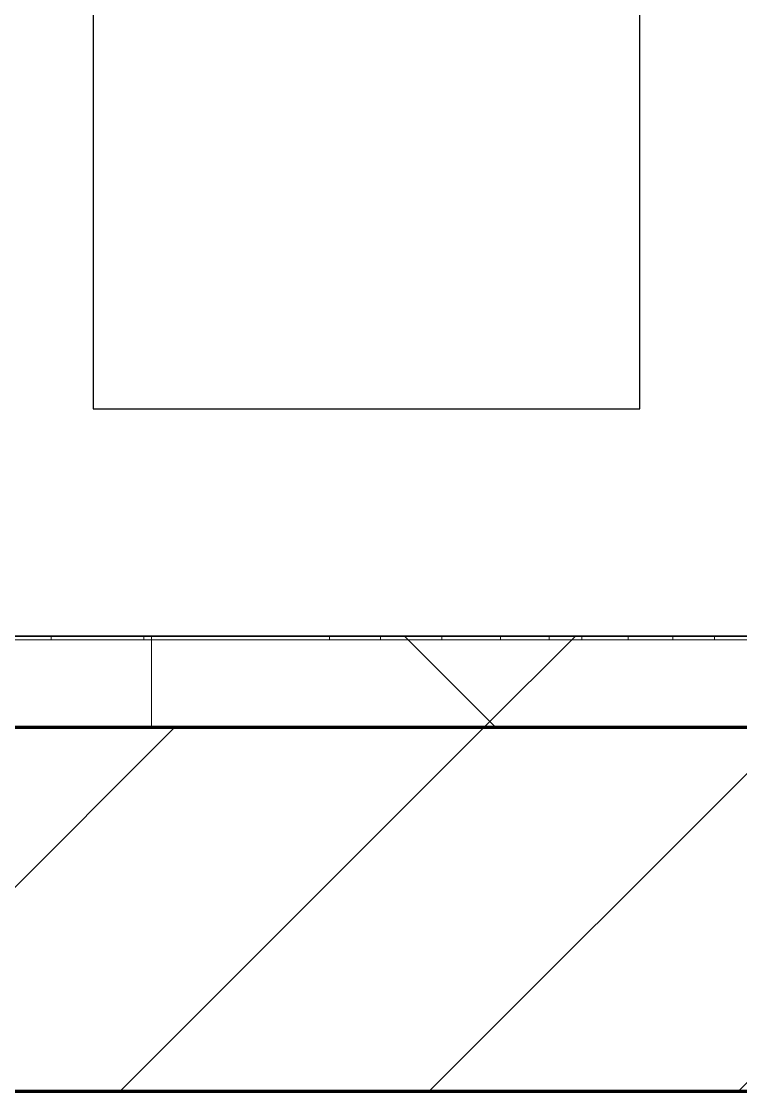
# Model space of a CAD drawing. Header units: millimetres. Extents: x -920231 to -841213, y -17301 to 22361.
# Drawn here: x -888454 to -888059, y -14416 to -13828 of the extents above; entities that cross this region are included whole.
import ezdxf
from ezdxf.xclip import XClip

# ---------------------------------------------------------------- set-up
doc = ezdxf.new("R2010")
doc.units = ezdxf.units.MM
doc.header["$XCLIPFRAME"] = 0
doc.layers.add('000 - WIPEOUT', color=250, linetype='Continuous')
doc.layers.add('A11_ALU.SOLID SHEET', color=2, linetype='Continuous')
for name, color, linetype, lineweight in [('A-GLAZ-CURT', 2, 'Continuous', 9), ('A-WALL', 5, 'Continuous', 35), ('A-WALL-FNSH', 2, 'Continuous', 35), ('A-WALL-PATT', 1, 'Continuous', 35)]:
    doc.layers.add(name, color=color, linetype=linetype, lineweight=lineweight)

# ---------------------------------------------------------------- blocks, each defined once
blk = doc.blocks.new('PPLS-PP19_Custom Tile Pattern - Custom Tile Pattern-16106263-4230-01 ENLARGED MULTI-PURPOSE LEVEL - REFLECTED CEILING PLAN - SHEET 1')
at = {"layer": 'A-GLAZ-CURT'}
for p, q in [((170.29, 0), (245.04, 0)), ((230.06, 0), (300, 0)), ((245.04, 0), (245.04, -2)), ((295.8, 0), (300, 0)), ((295.8, -2), (295.8, 0)), ((300, 0), (300, -2)), ((-300, -2), (300, -2)), ((245.04, -2), (170.29, -2)), ((300, -2), (295.8, -2)), ((300, -2), (300, -50)), ((300, -50), (-300, -50))]:
    blk.add_line(p, q, dxfattribs=at)
for points, knots in [([(300, 0), (286.53, 0), (254.22, 0), (207.11, 0), (177.41, 0), (159.34, 0), (158.33, 0), (158.3, 0)], [-285.253232, -285.253232, -285.253232, -285.253232, -244.693688, -187.987675, -143.776725, -129.632772, -123.352749, -123.352749, -123.352749, -123.352749]), ([(176.43, 0), (179.75, 0), (187.25, 0), (208.82, 0), (219.42, 0), (230.06, 0)], [-61.676374, -61.676374, -61.676374, -61.676374, -41.623857, -24.459831, 0, 0, 0, 0]), ([(300, 0), (288.22, 0), (262, 0), (230.48, 0), (220, 0), (219.04, 0)], [-12528.858583, -12528.858583, -12528.858583, -12528.858583, -11905.454923, -11162.864862, -10859.773777, -10859.773777, -10859.773777, -10859.773777]), ([(219.84, 0), (220.8, 0), (227.72, 0), (240.28, 0), (245.04, 0)], [-10674.31991, -10674.31991, -10674.31991, -10674.31991, -10511.382485, -9932.504441, -9932.504441, -9932.504441, -9932.504441]), ([(284.78, 0), (284.83, 0), (285.23, 0), (287.47, 0), (293.59, 0), (297.76, 0), (300, 0)], [-4096.535135, -4096.535135, -4096.535135, -4096.535135, -4053.389046, -3959.664717, -3862.421465, -3746.95702, -3746.95702, -3746.95702, -3746.95702]), ([(295.8, 0), (294.18, 0), (290.94, 0), (286.68, 0), (285.79, 0)], [-4679.165325, -4679.165325, -4679.165325, -4679.165325, -4358.271401, -4213.061173, -4213.061173, -4213.061173, -4213.061173])]:
    blk.add_open_spline(points, degree=3, knots=knots, dxfattribs=at)
blk = doc.blocks.new('PPLS-PP19_Custom Tile Pattern - Custom Tile Pattern-V13-4230-01 ENLARGED MULTI-PURPOSE LEVEL - REFLECTED CEILING PLAN - SHEET 1')
at = {"layer": 'A-GLAZ-CURT'}
for p, q in [((-300, 0), (-202.31, 0)), ((-300, -2), (-300, 0)), ((-293.07, 0), (-280.33, 0)), ((-280.33, 0), (-293.07, 0)), ((-279.41, 0), (-275.75, 0)), ((-275.75, 0), (-279.41, 0)), ((-222.32, 0), (-208.66, 0)), ((-208.66, 0), (-222.32, 0)), ((-208.52, 0), (-202.31, 0)), ((-208.52, 0), (-205, 0)), ((-205, 0), (-208.52, 0)), ((-202.31, 0), (-202.31, -2)), ((-174.21, 0), (-140.66, 0)), ((-174.21, -2), (-174.21, 0)), ((-140.66, 0), (-140.66, -2)), ((-108.4, 0), (-81.66, 0)), ((-108.4, -2), (-108.4, 0)), ((-81.66, 0), (-81.66, -2)), ((-63.81, 0), (-38.36, 0)), ((-63.81, -2), (-63.81, 0)), ((-38.36, 0), (-38.36, -2)), ((-13.88, 0), (9.01, 0)), ((-13.88, -2), (-13.88, 0)), ((9.01, 0), (9.01, -2)), ((-300, -2), (300, -2)), ((-300, -50), (-300, -2)), ((-202.31, -2), (-300, -2)), ((-140.66, -2), (-174.21, -2)), ((-81.66, -2), (-108.4, -2)), ((-38.36, -2), (-63.81, -2)), ((9.01, -2), (-13.88, -2)), ((300, -50), (-300, -50))]:
    blk.add_line(p, q, dxfattribs=at)
at = {"layer": 'A-GLAZ-CURT', "flags": 128}
for points in [[(-300, 0), (-291.7, 0), (-283.58, 0), (-275.62, 0), (-267.8, 0), (-260.12, 0), (-252.56, 0), (-245.12, 0), (-237.77, 0), (-230.5, 0), (-223.32, 0), (-216.2, 0), (-209.18, 0)], [(-174.21, 0), (-178.96, 0), (-183.97, 0), (-189.27, 0), (-194.85, 0), (-200.68, 0), (-206.74, 0), (-213.02, 0), (-219.49, 0), (-226.14, 0), (-232.95, 0), (-239.91, 0), (-247.01, 0), (-254.25, 0), (-261.61, 0), (-269.09, 0), (-276.68, 0), (-284.36, 0), (-292.14, 0), (-300, 0)]]:
    blk.add_lwpolyline(points, dxfattribs=at)
at = {"layer": 'A-GLAZ-CURT'}
for points, knots in [([(-300, 0), (-284.65, 0), (-236.57, 0), (-184.21, 0), (-151.15, 0), (-140.66, 0)], [-5323.127839, -5323.127839, -5323.127839, -5323.127839, -4502.809032, -2700.551212, -1671.606487, -1671.606487, -1671.606487, -1671.606487]), ([(-208.53, 0), (-210.4, 0), (-233.1, 0), (-262.56, 0), (-294.48, 0), (-300, 0)], [-15258.867928, -15258.867928, -15258.867928, -15258.867928, -15131.813646, -13729.592194, -13439.944408, -13439.944408, -13439.944408, -13439.944408]), ([(-137.88, 0), (-140.56, 0), (-147.66, 0), (-147.69, 0), (-158.72, 0), (-174.02, 0), (-185.59, 0), (-209.77, 0), (-232.01, 0), (-255.22, 0), (-262.59, 0), (-264.9, 0), (-265.4, 0)], [-3187.727384, -3187.727384, -3187.727384, -3187.727384, -2919.378265, -2477.344047, -2237.412286, -2029.680487, -1755.085331, -1400.429864, -858.079193, -543.655514, -208.940337, 0, 0, 0, 0]), ([(-258.6, 0), (-257.91, 0), (-254.26, 0), (-241.25, 0), (-225.99, 0), (-214.76, 0), (-209.97, 0), (-208.65, 0)], [-5722.54675, -5722.54675, -5722.54675, -5722.54675, -5657.471696, -5413.335975, -5017.494783, -4832.723979, -4762.3879, -4762.3879, -4762.3879, -4762.3879]), ([(-136.56, 0), (-137.82, 0), (-140.57, 0), (-149.31, 0), (-162.01, 0), (-177.91, 0), (-199.46, 0), (-216.65, 0), (-231.26, 0), (-233.46, 0), (-234, 0)], [-2582.885186, -2582.885186, -2582.885186, -2582.885186, -2418.507304, -2308.929706, -2113.765672, -1763.376603, -1422.553702, -978.033455, -846.069444, -682.911962, -682.911962, -682.911962, -682.911962]), ([(-233.49, 0), (-233.44, 0), (-232.38, 0), (-230.74, 0), (-225.3, 0), (-223.63, 0)], [-455.274641, -455.274641, -455.274641, -455.274641, -440.605512, -119.536984, 0, 0, 0, 0]), ([(-208.53, 0), (-206.75, 0), (-198.94, 0), (-185.8, 0), (-171.77, 0), (-158.7, 0), (-157.22, 0)], [-4760.329848, -4760.329848, -4760.329848, -4760.329848, -4666.091899, -4349.945572, -4000.813434, -3840.635403, -3840.635403, -3840.635403, -3840.635403]), ([(-208.44, 0), (-200.84, 0), (-188.58, 0), (-169.02, 0), (-152.58, 0), (-141.35, 0), (-136.66, 0)], [-5161.076232, -5161.076232, -5161.076232, -5161.076232, -4739.070012, -4465.409639, -4149.119819, -3864.225798, -3864.225798, -3864.225798, -3864.225798]), ([(-152.35, 0), (-151.03, 0), (-147.71, 0), (-143.57, 0), (-138.62, 0)], [-3494.978217, -3494.978217, -3494.978217, -3494.978217, -3371.022232, -3227.460399, -3227.460399, -3227.460399, -3227.460399]), ([(-118.78, 0), (-121.86, 0), (-126.28, 0), (-136.96, 0), (-147.46, 0), (-150.03, 0), (-150.57, 0)], [-5938.474035, -5938.474035, -5938.474035, -5938.474035, -5700.061948, -5508.838257, -5298.784692, -5196.16478, -5196.16478, -5196.16478, -5196.16478]), ([(-150.34, 0), (-150.07, 0), (-147.75, 0), (-144.21, 0), (-138.02, 0), (-136.71, 0)], [-4948.728362, -4948.728362, -4948.728362, -4948.728362, -4883.323924, -4440.880425, -4334.202537, -4334.202537, -4334.202537, -4334.202537]), ([(-136.68, 0), (-137.73, 0), (-142.47, 0), (-147.74, 0), (-149.07, 0)], [-6499.855431, -6499.855431, -6499.855431, -6499.855431, -6449.282163, -6277.220794, -6277.220794, -6277.220794, -6277.220794]), ([(-148.23, 0), (-146.94, 0), (-141.68, 0), (-139.19, 0), (-137.8, 0)], [-6162.058746, -6162.058746, -6162.058746, -6162.058746, -6017.569127, -5695.996646, -5695.996646, -5695.996646, -5695.996646]), ([(-136.71, 0), (-137.09, 0), (-141.85, 0), (-146.11, 0), (-146.95, 0)], [-763.922518, -763.922518, -763.922518, -763.922518, -741.901385, -489.130243, -489.130243, -489.130243, -489.130243]), ([(-146.69, 0), (-146.59, 0), (-145.49, 0), (-135.69, 0), (-128.29, 0), (-125.15, 0)], [-420.34245, -420.34245, -420.34245, -420.34245, -406.956646, -290.263673, 0, 0, 0, 0]), ([(-136.56, 0), (-133.16, 0), (-125.14, 0), (-107.3, 0), (-90.42, 0), (-75.26, 0), (-68.41, 0), (-65.12, 0), (-63.63, 0)], [-4330.137317, -4330.137317, -4330.137317, -4330.137317, -4054.690705, -3793.097032, -3402.597032, -3144.956779, -3050.982048, -2969.237017, -2969.237017, -2969.237017, -2969.237017]), ([(-136.37, 0), (-136.29, 0), (-135.42, 0), (-133.93, 0), (-128.78, 0), (-126.5, 0)], [-5579.751817, -5579.751817, -5579.751817, -5579.751817, -5560.701257, -5364.112219, -5231.017328, -5231.017328, -5231.017328, -5231.017328]), ([(-86.16, 0), (-91.37, 0), (-104.13, 0), (-122.08, 0), (-133.29, 0), (-136.36, 0)], [-1681.3698, -1681.3698, -1681.3698, -1681.3698, -1374.161226, -945.742622, -770.627825, -770.627825, -770.627825, -770.627825]), ([(-108.4, 0), (-116.54, 0), (-125.83, 0), (-135.77, 0), (-136.24, 0)], [-17961.803277, -17961.803277, -17961.803277, -17961.803277, -17136.203329, -17095.915408, -17095.915408, -17095.915408, -17095.915408]), ([(-65.85, 0), (-70.46, 0), (-83.95, 0), (-109.73, 0), (-125.85, 0), (-136.06, 0)], [-7788.403577, -7788.403577, -7788.403577, -7788.403577, -7508.296369, -7004.680444, -6509.710453, -6509.710453, -6509.710453, -6509.710453]), ([(-135.7, 0), (-135.63, 0), (-132.45, 0), (-127.33, 0), (-124.19, 0), (-123.43, 0), (-123.28, 0)], [-3844.541415, -3844.541415, -3844.541415, -3844.541415, -3839.893365, -3647.167523, -3488.92562, -3439.852845, -3439.852845, -3439.852845, -3439.852845]), ([(-134.24, 0), (-133.42, 0), (-130.43, 0), (-117.33, 0), (-95.54, 0), (-84.96, 0), (-81.66, 0)], [-7671.276312, -7671.276312, -7671.276312, -7671.276312, -7293.749979, -6839.55839, -6236.997189, -5931.848349, -5931.848349, -5931.848349, -5931.848349]), ([(-127.41, 0), (-131.63, 0), (-133.13, 0), (-134.06, 0), (-134.11, 0)], [-8540.990293, -8540.990293, -8540.990293, -8540.990293, -8266.114998, -8251.085632, -8251.085632, -8251.085632, -8251.085632]), ([(-120.13, 0), (-120.14, 0), (-120.24, 0), (-121.3, 0), (-129.25, 0), (-133.82, 0)], [-2933.992132, -2933.992132, -2933.992132, -2933.992132, -2920.575025, -2840.280255, -2731.647847, -2731.647847, -2731.647847, -2731.647847]), ([(-113.44, 0), (-113.46, 0), (-114.06, 0), (-119.73, 0), (-125.43, 0), (-127.03, 0), (-127.41, 0)], [-323.250712, -323.250712, -323.250712, -323.250712, -282.672656, -98.539552, -24.539552, 0, 0, 0, 0]), ([(-126.5, 0), (-122.44, 0), (-108.71, 0), (-86.68, 0), (-63.44, 0), (-54.4, 0), (-48.53, 0), (-30.79, 0), (-18.03, 0), (8.61, 0), (15.02, 0), (22.91, 0), (31, 0), (39.04, 0), (51.19, 0), (58.74, 0), (61.34, 0), (61.45, 0)], [-5231.017328, -5231.017328, -5231.017328, -5231.017328, -4994.692869, -4542.524482, -4008.285538, -3689.699207, -3546.54457, -3315.260113, -2864.387349, -2439.246196, -2084.094819, -1956.422387, -1818.904206, -1645.594513, -1443.202566, -1228.752106, -1120.932285, -1120.932285, -1120.932285, -1120.932285]), ([(-125.15, 0), (-124.93, 0), (-121.96, 0), (-113.01, 0), (-98.9, 0), (-85.29, 0), (-71.67, 0), (-65.93, 0), (-65.07, 0)], [-3362.7396, -3362.7396, -3362.7396, -3362.7396, -3342.215224, -3074.362186, -2902.289527, -2605.247022, -2322.099534, -2241.8264, -2241.8264, -2241.8264, -2241.8264]), ([(-122.08, 0), (-122.01, 0), (-121.69, 0), (-121.2, 0), (-120.88, 0)], [-3136.336417, -3136.336417, -3136.336417, -3136.336417, -3110.304437, -3035.164275, -3035.164275, -3035.164275, -3035.164275]), ([(-64.88, 0), (-69.13, 0), (-82.59, 0), (-99.51, 0), (-114.02, 0), (-117.28, 0), (-118.78, 0)], [-989.745672, -989.745672, -989.745672, -989.745672, -740.068933, -229.489605, -116.330425, 0, 0, 0, 0]), ([(-117.69, 0), (-117.06, 0), (-114.75, 0), (-113.43, 0), (-113.43, 0)], [-808.126779, -808.126779, -808.126779, -808.126779, -394.672656, -330.797262, -330.797262, -330.797262, -330.797262]), ([(-64.84, 0), (-70.77, 0), (-86.71, 0), (-107.8, 0), (-116.79, 0), (-117.66, 0)], [-2717.089467, -2717.089467, -2717.089467, -2717.089467, -2193.204658, -1433.981041, -969.752135, -969.752135, -969.752135, -969.752135]), ([(-115.82, 0), (-114.96, 0), (-110.41, 0), (-96.78, 0), (-71.33, 0), (-42.53, 0), (-12.78, 0), (4.23, 0), (9.64, 0), (10.14, 0), (10.18, 0)], [-5724.064692, -5724.064692, -5724.064692, -5724.064692, -5430.283136, -5103.229623, -4799.173296, -4065.652676, -3589.737505, -3285.047089, -3066.359526, -3044.715262, -3044.715262, -3044.715262, -3044.715262]), ([(-64.92, 0), (-67.43, 0), (-78.02, 0), (-94, 0), (-112.01, 0), (-114.94, 0), (-115.63, 0)], [-1339.674715, -1339.674715, -1339.674715, -1339.674715, -1208.454564, -789.402658, -501.969187, -243.577221, -243.577221, -243.577221, -243.577221]), ([(-65.4, 0), (-66.52, 0), (-73.66, 0), (-80.63, 0), (-86.16, 0)], [-2101.71225, -2101.71225, -2101.71225, -2101.71225, -2007.031671, -1681.3698, -1681.3698, -1681.3698, -1681.3698]), ([(-65.46, 0), (-66.01, 0), (-72.7, 0), (-77.83, 0), (-82.66, 0), (-83.28, 0), (-83.28, 0)], [-2037.343317, -2037.343317, -2037.343317, -2037.343317, -2006.592567, -1646.621388, -1424.436217, -1393.971743, -1393.971743, -1393.971743, -1393.971743]), ([(-83.28, 0), (-83.28, 0), (-82.91, 0), (-76.14, 0), (-62.97, 0), (-48.14, 0), (-36.49, 0), (-33.57, 0), (-29.94, 0), (-28.57, 0)], [-1393.4169, -1393.4169, -1393.4169, -1393.4169, -1353.722004, -1274.333717, -1073.56893, -651.549973, -296.515819, -83.513472, 0, 0, 0, 0]), ([(31.18, 0), (25.97, 0), (11.99, 0), (-16.92, 0), (-47.42, 0), (-65.35, 0), (-66.28, 0), (-66.31, 0)], [-4496.803627, -4496.803627, -4496.803627, -4496.803627, -4222.080604, -3745.412743, -2981.410125, -2542.574734, -2526.906796, -2526.906796, -2526.906796, -2526.906796]), ([(-64.93, 0), (-64.9, 0), (-62.51, 0), (-55.26, 0), (-43.47, 0), (-38.36, 0)], [-2322.256681, -2322.256681, -2322.256681, -2322.256681, -2315.303971, -1809.437387, -1213.642243, -1213.642243, -1213.642243, -1213.642243]), ([(-29.03, 0), (-33.97, 0), (-43.74, 0), (-55.6, 0), (-62.85, 0), (-64.9, 0)], [-2680.714891, -2680.714891, -2680.714891, -2680.714891, -2413.671296, -2161.752162, -2047.804826, -2047.804826, -2047.804826, -2047.804826]), ([(-36.33, 0), (-36.43, 0), (-37.27, 0), (-45.02, 0), (-46.13, 0), (-56.71, 0), (-63.68, 0), (-64.87, 0)], [-1855.773136, -1855.773136, -1855.773136, -1855.773136, -1810.870157, -1672.078046, -1405.135169, -1060.00838, -990.081189, -990.081189, -990.081189, -990.081189]), ([(5.95, 0), (4.97, 0), (0.98, 0), (-12.23, 0), (-25.64, 0), (-40, 0), (-53.9, 0), (-62.46, 0), (-64.87, 0)], [-2801.138041, -2801.138041, -2801.138041, -2801.138041, -2720.818881, -2518.50168, -2125.455881, -1792.521578, -1466.981642, -1340.610516, -1340.610516, -1340.610516, -1340.610516]), ([(-26.75, 0), (-27.82, 0), (-36.18, 0), (-49.23, 0), (-60.53, 0), (-64.85, 0)], [-8718.362214, -8718.362214, -8718.362214, -8718.362214, -8532.293389, -8073.216054, -7808.714129, -7808.714129, -7808.714129, -7808.714129]), ([(-63.63, 0), (-61.49, 0), (-57.39, 0), (-54.49, 0), (-45.2, 0), (-40.79, 0), (-40.46, 0), (-40.44, 0)], [-2969.237017, -2969.237017, -2969.237017, -2969.237017, -2851.217951, -2734.127174, -2474.780881, -2410.990208, -2350.645972, -2350.645972, -2350.645972, -2350.645972]), ([(-51.83, 0), (-51.83, 0), (-51.78, 0), (-47.4, 0), (-46.01, 0), (-40.22, 0), (-36.78, 0)], [-632.814994, -632.814994, -632.814994, -632.814994, -627.965721, -508.377888, -260.442412, 0, 0, 0, 0]), ([(76.63, 0), (74.8, 0), (67.65, 0), (53.52, 0), (37, 0), (24.07, 0), (12.82, 0), (-2.9, 0), (-20.62, 0), (-32.81, 0), (-44.85, 0), (-51.43, 0), (-51.79, 0)], [-3095.572228, -3095.572228, -3095.572228, -3095.572228, -2950.589685, -2634.532728, -2313.748533, -2106.613311, -1925.670641, -1617.263037, -1290.787923, -1039.307308, -819.71621, -644.910881, -644.910881, -644.910881, -644.910881]), ([(-36.78, 0), (-32.43, 0), (-19.22, 0), (-3.87, 0), (6.31, 0), (6.95, 0)], [-6191.144455, -6191.144455, -6191.144455, -6191.144455, -5862.463379, -5340.621928, -5305.630119, -5305.630119, -5305.630119, -5305.630119]), ([(-36.29, 0), (-36.29, 0), (-34.66, 0), (-28.88, 0), (-26.95, 0), (-26.54, 0)], [-9150.272121, -9150.272121, -9150.272121, -9150.272121, -9057.163041, -8919.836787, -8834.607043, -8834.607043, -8834.607043, -8834.607043]), ([(30.82, 0), (29.27, 0), (20.14, 0), (3.54, 0), (-16.58, 0), (-34.76, 0), (-36.04, 0)], [-10462.034656, -10462.034656, -10462.034656, -10462.034656, -10363.088938, -9884.23066, -9424.652049, -9182.880979, -9182.880979, -9182.880979, -9182.880979]), ([(-33.34, 0), (-33.34, 0), (-32.93, 0), (-31.16, 0), (-30.52, 0)], [-2415.024266, -2415.024266, -2415.024266, -2415.024266, -2357.633367, -2323.618664, -2323.618664, -2323.618664, -2323.618664]), ([(70.61, 0), (66.16, 0), (55.8, 0), (39.61, 0), (24.74, 0), (2.64, 0), (-17.84, 0), (-30.57, 0), (-31.82, 0), (-32, 0)], [-4647.237329, -4647.237329, -4647.237329, -4647.237329, -4326.416877, -4098.545751, -3766.694881, -3333.063701, -2994.501669, -2698.150104, -2614.070998, -2614.070998, -2614.070998, -2614.070998]), ([(-30.61, 0), (-29.53, 0), (-23.35, 0), (-15.75, 0), (-15.19, 0)], [-54150.414002, -54150.414002, -54150.414002, -54150.414002, -53749.15266, -53717.791567, -53717.791567, -53717.791567, -53717.791567]), ([(-13.88, 0), (-15.14, 0), (-18.44, 0), (-26.26, 0), (-29.97, 0), (-30.54, 0)], [-55123.81448, -55123.81448, -55123.81448, -55123.81448, -54789.006179, -54461.685999, -54258.56961, -54258.56961, -54258.56961, -54258.56961]), ([(-30.52, 0), (-27.11, 0), (-17.83, 0), (-3.38, 0), (5.61, 0), (6.86, 0)], [-2323.618664, -2323.618664, -2323.618664, -2323.618664, -2142.497158, -1716.209403, -1645.896554, -1645.896554, -1645.896554, -1645.896554]), ([(6.91, 0), (5.6, 0), (-0.55, 0), (-13.89, 0), (-24.92, 0), (-29.03, 0)], [-3475.000784, -3475.000784, -3475.000784, -3475.000784, -3285.499107, -2903.012179, -2680.714891, -2680.714891, -2680.714891, -2680.714891]), ([(-28.57, 0), (-26.93, 0), (-20.29, 0), (-11.45, 0), (2.08, 0), (13.15, 0), (21.24, 0), (24.62, 0), (24.72, 0), (24.72, 0)], [-5361.429781, -5361.429781, -5361.429781, -5361.429781, -5261.36855, -5050.479954, -4785.90057, -4596.498881, -4445.288762, -4384.376941, -4376.041937, -4376.041937, -4376.041937, -4376.041937]), ([(-15.19, 0), (-13.07, 0), (7.48, 0), (42.82, 0), (88.72, 0), (120.63, 0), (138.28, 0), (138.53, 0)], [-461.142613, -461.142613, -461.142613, -461.142613, -429.606584, -390.253598, -346.313304, -291.370682, -290.5735, -290.5735, -290.5735, -290.5735]), ([(6.97, 0), (14.73, 0), (23.42, 0), (37.44, 0), (45.92, 0), (57.76, 0), (64.47, 0), (72.74, 0), (75.22, 0), (76.03, 0), (76.21, 0)], [-1643.910458, -1643.910458, -1643.910458, -1643.910458, -1206.526904, -1089.329421, -901.315459, -753.071572, -495.328968, -421.953223, -334.951786, -290.452333, -290.452333, -290.452333, -290.452333]), ([(8.33, 0), (8.19, 0), (7.86, 0), (7.31, 0), (6.99, 0)], [-3574.286521, -3574.286521, -3574.286521, -3574.286521, -3526.962355, -3478.82302, -3478.82302, -3478.82302, -3478.82302]), ([(9.32, 0), (9.08, 0), (8.48, 0), (7.68, 0), (7.2, 0)], [-2922.926651, -2922.926651, -2922.926651, -2922.926651, -2882.788014, -2837.752443, -2837.752443, -2837.752443, -2837.752443]), ([(7.91, 0), (21.06, 0), (44.34, 0), (68.29, 0), (77.57, 0), (78.84, 0)], [-5288.269222, -5288.269222, -5288.269222, -5288.269222, -4573.028122, -4094.177415, -4009.689197, -4009.689197, -4009.689197, -4009.689197]), ([(103.09, 0), (101.08, 0), (86.31, 0), (63.34, 0), (35.84, 0), (18.55, 0), (11.55, 0), (9.01, 0)], [-375.435014, -375.435014, -375.435014, -375.435014, -369.147452, -330.153101, -307.516438, -285.83788, -269.307637, -269.307637, -269.307637, -269.307637]), ([(24.69, 0), (24.54, 0), (20.99, 0), (15.48, 0), (10.8, 0), (9.63, 0)], [-4368.572414, -4368.572414, -4368.572414, -4368.572414, -4306.476363, -4080.000647, -3772.857994, -3772.857994, -3772.857994, -3772.857994]), ([(18.16, 0), (19.15, 0), (24.25, 0), (25.66, 0), (26.12, 0)], [-5700.113719, -5700.113719, -5700.113719, -5700.113719, -5554.232259, -5302.431367, -5302.431367, -5302.431367, -5302.431367]), ([(78.52, 0), (76.95, 0), (72.29, 0), (62.26, 0), (51.85, 0), (43.81, 0), (29.53, 0), (20.67, 0), (18.85, 0), (18.16, 0)], [-7033.519254, -7033.519254, -7033.519254, -7033.519254, -6924.452779, -6738.82075, -6548.303034, -6314.283804, -6135.05769, -5972.647715, -5832.674503, -5832.674503, -5832.674503, -5832.674503])]:
    blk.add_open_spline(points, degree=3, knots=knots, dxfattribs=at)
for points in [[(-223.63, 0), (-219.39, 0), (-213.87, 0), (-208.44, 0)], [(-136.7, 0), (-157.64, 0), (-181.43, 0), (-208.13, 0)], [(-133.82, 0), (-134.44, 0), (-135.05, 0), (-135.82, 0)], [(-39.84, 0), (-39.08, 0), (-38.11, 0), (-37.36, 0)]]:
    blk.add_open_spline(points, degree=3, dxfattribs=at)
blk = doc.blocks.new('*U1488')
at = {"color": 3}
blk.add_wipeout([(-212.5, 3150), (212.5, 3150), (212.5, 2850), (-212.5, 2850)], dxfattribs=at).dxf.layer = '000 - WIPEOUT'
at = {"layer": 'A11_ALU.SOLID SHEET', "color": 0, "linetype": 'ByBlock'}
blk.add_lwpolyline([(-212.5, 2850), (212.5, 2850), (212.5, 3150), (-212.5, 3150)], close=True, dxfattribs=at)
blk = doc.blocks.new('*U1512')
at = {"layer": 'A11_ALU.SOLID SHEET', "linetype": 'ByBlock', "rotation": 90}
blk.add_blockref('*U1488', (-140582, -17407.5), dxfattribs=at)

msp = doc.modelspace()

# ---------------------------------------------------------------- hatches: boundary and pattern name
at = {"layer": 'A-WALL-PATT', "lineweight": 9}
h = msp.add_hatch(dxfattribs=at)
h.set_pattern_fill('FP_3', color=256, style=0, pattern_type=2)
h.set_pattern_definition([(45, (0, 0), (-212.13203, 212.13203), []), (135, (0, 0), (-212.13203, -212.13203), [])])
h.paths.add_polyline_path([(-879822.37, -14215.78), (-879822.37, -14165.78), (-893499.12, -14165.78), (-893499.12, -14215.78), (-880748.66, -14215.78)])
h = msp.add_hatch(dxfattribs=at)
h.set_pattern_fill('FP_2', color=256, style=0, pattern_type=2)
h.set_pattern_definition([(45, (0, 0), (-84.852814, 84.852814), [])])
h.paths.add_polyline_path([(-879747.37, -14415.78), (-879747.37, -14215.78), (-897767.37, -14215.78), (-897767.37, -14415.78), (-880447.37, -14415.78)])

# ---------------------------------------------------------------- linework, layer by layer
at = {"layer": 'A-WALL', "color": 7, "lineweight": 70}
for p, q in [((-897767.37, -14215.78), (-879747.37, -14215.78)), ((-880647.37, -14415.78), (-898867.37, -14415.78))]:
    msp.add_line(p, q, dxfattribs=at)
at = {"layer": 'A-WALL-FNSH', "color": 250}
for p, q in [((-893499.12, -14165.78), (-879822.37, -14165.78)), ((-879822.37, -14215.78), (-893499.12, -14215.78))]:
    msp.add_line(p, q, dxfattribs=at)

# ---------------------------------------------------------------- block references
ref = msp.add_blockref('*U1512', (-744682.37, 3579.02))
XClip(ref).set_block_clipping_path([(-170955.001718735, -20880.0077451951), (-101425.4223389953, 14393.0014498747)])
at = {"layer": 'A-GLAZ-CURT'}
for name, p in [('PPLS-PP19_Custom Tile Pattern - Custom Tile Pattern-16106263-4230-01 ENLARGED MULTI-PURPOSE LEVEL - REFLECTED CEILING PLAN - SHEET 1', (-888682.37, -14165.78)), ('PPLS-PP19_Custom Tile Pattern - Custom Tile Pattern-V13-4230-01 ENLARGED MULTI-PURPOSE LEVEL - REFLECTED CEILING PLAN - SHEET 1', (-888082.37, -14165.78))]:
    msp.add_blockref(name, p, dxfattribs=at)

doc.saveas('drawing.dxf')
